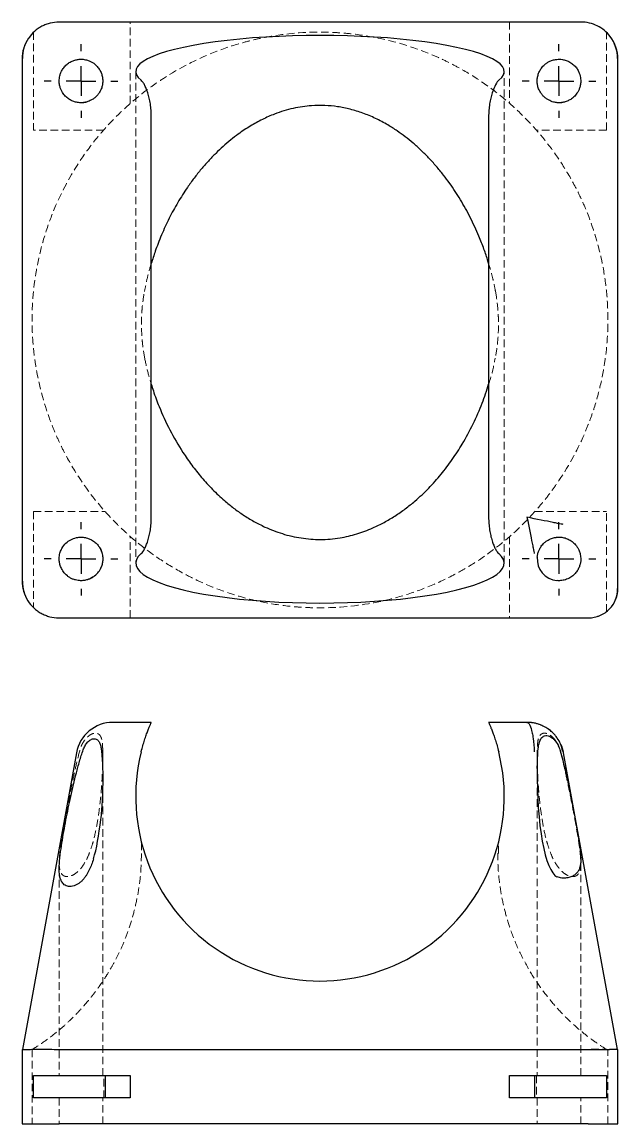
# Model space of a CAD drawing. Header units: millimetres. Extents: x 33 to 273, y 23 to 208.
# Drawn here: x 33.2 to 133, y 23.3 to 207.9 of the extents above; entities that cross this region are included whole.
import ezdxf

# ---------------------------------------------------------------- set-up
doc = ezdxf.new("R2010")
doc.units = ezdxf.units.MM
doc.linetypes.add('HIDDEN', pattern=[1.905, 1.27, -0.635])
doc.layers.add('10', color=7, linetype='Continuous')

# ---------------------------------------------------------------- blocks, each defined once
blk = doc.blocks.new('SW_CENTERMARKSYMBOL_0')
at = {"layer": '10', "color": 0}
for p, q in [((0, 5), (0, 6.15)), ((0, 0), (0, 2.5)), ((-5, 0), (-6.15, 0)), ((0, 0), (-2.5, 0)), ((0, 0), (0, -2.5)), ((0, 0), (2.5, 0)), ((5, 0), (6.15, 0)), ((0, -5), (0, -6.15))]:
    blk.add_line(p, q, dxfattribs=at)
blk = doc.blocks.new('SW_CENTERMARKSYMBOL_1')
at = {"layer": '10', "color": 0}
for p, q in [((0, 5), (0, 6.15)), ((0, 0), (0, 2.5)), ((-5, 0), (-6.15, 0)), ((0, 0), (-2.5, 0)), ((0, 0), (0, -2.5)), ((0, 0), (2.5, 0)), ((5, 0), (6.15, 0)), ((0, -5), (0, -6.15))]:
    blk.add_line(p, q, dxfattribs=at)
blk = doc.blocks.new('SW_CENTERMARKSYMBOL_2')
at = {"layer": '10', "color": 0}
for p, q in [((0, 5), (0, 6.15)), ((0, 0), (0, 2.5)), ((-5, 0), (-6.15, 0)), ((0, 0), (-2.5, 0)), ((0, 0), (0, -2.5)), ((0, 0), (2.5, 0)), ((5, 0), (6.15, 0)), ((0, -5), (0, -6.15))]:
    blk.add_line(p, q, dxfattribs=at)
blk = doc.blocks.new('SW_CENTERMARKSYMBOL_3')
at = {"layer": '10', "color": 0}
for p, q in [((0, 5), (0, 6.15)), ((0, 0), (0, 2.5)), ((-5, 0), (-6.15, 0)), ((0, 0), (-2.5, 0)), ((0, 0), (0, -2.5)), ((0, 0), (2.5, 0)), ((5, 0), (6.15, 0)), ((0, -5), (0, -6.15))]:
    blk.add_line(p, q, dxfattribs=at)

msp = doc.modelspace()

# ---------------------------------------------------------------- linework, layer by layer
at = {"color": 7, "linetype": 'Continuous', "lineweight": 25}
for p, q in [((126.77, 207.91), (39.41, 207.91)), ((33.18, 201.68), (33.18, 114.32)), ((33.25, 114.22), (33.25, 201.78)), ((132.93, 201.78), (132.93, 113)), ((133, 113.07), (133, 201.68)), ((54.84, 124.95), (54.84, 192.04)), ((111.34, 192.04), (111.34, 124.95)), ((39.41, 108.09), (128.02, 108.09)), ((54.84, 90.59), (48.42, 90.59)), ((117.76, 90.59), (111.34, 90.59)), ((42.29, 85.48), (33.25, 35.77)), ((123.7, 85.84), (123.85, 85.68)), ((132.93, 35.77), (123.89, 85.48)), ((33.18, 35.77), (33.18, 23.31)), ((33.18, 35.77), (34.17, 35.77)), ((39.41, 35.77), (128.02, 35.77)), ((133, 35.77), (131.6, 35.77)), ((133, 23.31), (133, 35.77)), ((35.12, 27.67), (35.12, 31.41)), ((35.12, 31.41), (39.41, 31.41)), ((39.41, 31.41), (51.32, 31.41)), ((47.1, 31.41), (47.1, 27.67)), ((51.32, 31.41), (51.32, 27.67)), ((114.86, 27.67), (114.86, 31.41)), ((114.86, 31.41), (128.02, 31.41)), ((119.09, 27.67), (119.09, 31.41)), ((128.02, 31.41), (131.06, 31.41)), ((131.06, 31.41), (131.06, 27.67)), ((39.41, 27.67), (35.12, 27.67)), ((51.32, 27.67), (39.41, 27.67)), ((128.02, 27.67), (114.86, 27.67)), ((131.06, 27.67), (128.02, 27.67)), ((33.18, 23.31), (39.41, 23.31)), ((128.02, 23.31), (39.41, 23.31)), ((128.02, 23.31), (133, 23.31))]:
    msp.add_line(p, q, dxfattribs=at)
at = {"color": 7, "linetype": 'HIDDEN', "lineweight": 18}
for p, q in [((51.32, 194.28), (51.32, 207.91)), ((114.86, 207.91), (114.86, 194.28)), ((35.12, 206.2), (35.12, 189.82)), ((131.06, 189.82), (131.06, 206.2)), ((52.22, 199.61), (52.22, 117.24)), ((113.96, 117.24), (113.96, 199.61)), ((39.41, 198.1), (39.41, 198.03)), ((119.48, 198.22), (119.47, 198.03)), ((46.86, 189.82), (35.12, 189.82)), ((131.06, 189.82), (119.33, 189.82)), ((35.12, 125.91), (47.1, 125.91)), ((35.12, 125.91), (35.12, 109.8)), ((119.09, 125.91), (131.06, 125.91)), ((131.06, 109.12), (131.06, 125.91)), ((51.32, 108.09), (51.32, 121.72)), ((114.86, 121.72), (114.86, 108.09)), ((39.41, 118.07), (39.41, 117.97)), ((39.41, 117.97), (39.41, 117.85)), ((122.93, 87.8), (122.83, 87.94)), ((46.7, 81.23), (46.7, 85.08)), ((119.47, 85.05), (119.47, 81.54)), ((46.7, 31.41), (46.7, 81.23)), ((119.47, 81.54), (119.47, 31.41)), ((53.19, 70.44), (53.19, 68.62)), ((112.99, 68.63), (112.99, 70.45)), ((53.25, 68.62), (53.25, 68.62)), ((39.41, 67.07), (39.41, 66.1)), ((126.77, 31.41), (126.77, 67.6)), ((39.41, 66.1), (39.41, 31.41)), ((34.17, 35.77), (34.3, 35.77)), ((34.87, 35.77), (34.87, 23.31)), ((131.09, 35.77), (131.24, 35.77)), ((131.3, 35.77), (131.31, 35.77)), ((131.31, 35.77), (131.31, 35.77)), ((131.32, 23.31), (131.32, 35.77)), ((46.86, 27.67), (46.86, 31.41)), ((119.33, 31.41), (119.33, 27.67)), ((39.41, 27.67), (39.41, 23.31)), ((46.7, 23.31), (46.7, 27.67)), ((119.47, 27.67), (119.47, 23.31)), ((126.77, 23.31), (126.77, 27.67))]:
    msp.add_line(p, q, dxfattribs=at)
at = {"color": 7, "linetype": 'HIDDEN', "lineweight": 18, "flags": 128}
for points in [[(119.47, 198.03), (119.54, 197.34), (119.71, 196.75)], [(119.64, 119.07), (119.54, 118.66), (119.49, 118.26)], [(46.35, 116.41), (46.56, 116.94), (46.65, 117.33)]]:
    msp.add_lwpolyline(points, dxfattribs=at)
at = {"color": 7, "linetype": 'Continuous', "lineweight": 25}
for centre, radius, start, end in [((39.41, 201.68), 6.23, 90, 90.4271), ((126.77, 201.68), 6.23, 89.6252, 90), ((39.41, 201.68), 6.23, 145.2328, 180), ((126.77, 201.68), 6.23, 0, 37.7431), ((123.12, 117.97), 3.65, 175.4443, 264.7575), ((43.06, 117.97), 3.65, 305.1204, 334.6778), ((39.41, 114.32), 6.23, 180, 212.7146), ((128.02, 113.07), 4.98, 315.956, 0), ((39.41, 114.32), 6.23, 269.3785, 270), ((128.02, 113.07), 4.98, 270, 270.3986), ((48.42, 84.36), 6.23, 90, 169.6952), ((83.09, 78.13), 30.87, 165.856, 14.144), ((117.76, 84.36), 6.23, 10.3048, 12.1837)]:
    msp.add_arc(centre, radius, start, end, dxfattribs=at)
at = {"color": 7, "linetype": 'HIDDEN', "lineweight": 18}
for centre, radius, start, end in [((43.06, 198.03), 3.65, 351.4438, 7.2091), ((43.06, 198.03), 3.65, 265.9736, 286.6725), ((123.12, 198.03), 3.65, 266.1596, 286.3712), ((83.09, 158), 48.22, 359.1284, 359.219), ((43.06, 117.97), 3.65, 76.7866, 97.3281), ((123.12, 117.97), 3.65, 79.4228, 96.9629), ((43.06, 117.97), 3.65, 14.0139, 33.3476), ((43.06, 117.97), 3.65, 287.0337, 305.1204)]:
    msp.add_arc(centre, radius, start, end, dxfattribs=at)
at = {"color": 7, "linetype": 'Continuous', "lineweight": 25}
for centre, major_axis, ratio, start_param, end_param in [((39.58, 201.56), (-4.39, 4.73), 0.966087, 0.223267, 0.805464), ((83.09, 199.61), (30.87, 0), 0.195909, 6.040234, 9.667729), ((126.59, 201.56), (4.39, 4.73), 0.966087, 5.477721, 6.111248), ((83.09, 117.24), (30.87, 0), 0.215909, 2.894734, 6.530044), ((39.58, 114.46), (-4.17, -4.95), 0.962395, 5.431224, 5.976791), ((127.86, 113.19), (3.34, -3.96), 0.962395, 0.111416, 0.851961), ((123.12, 81.54), (0, 16.89), 0.215909, 1.491285, 3.050093), ((43.06, 81.54), (0, 16.89), 0.215909, 3.75456, 4.270433), ((39.41, 64.62), (0, 28.85), 0.215909, 3.130745, 3.141593), ((128.02, 58.85), (0, 23.08), 0.215909, 3.141593, 3.148549)]:
    msp.add_ellipse(centre, major_axis=major_axis, ratio=ratio, start_param=start_param, end_param=end_param, dxfattribs=at)
at = {"color": 7, "linetype": 'HIDDEN', "lineweight": 18}
msp.add_ellipse((39.41, 67.57), major_axis=(0, 31.8), ratio=0.195909, start_param=3.134138, end_param=3.141593, dxfattribs=at)
at = {"color": 7, "linetype": 'Continuous', "lineweight": 25}
for points, knots in [([(39.37, 207.91), (38.87, 207.91), (38.38, 207.84), (37.66, 207.66), (37.42, 207.59), (36.95, 207.41), (36.73, 207.31), (36.29, 207.08), (36.08, 206.95), (35.67, 206.67), (35.47, 206.51), (34.91, 206.02), (34.58, 205.64), (34.3, 205.23)], [0, 0, 0, 0, 0.25, 0.25, 0.375, 0.375, 0.5, 0.5, 0.625, 0.625, 0.75, 0.75, 1, 1, 1, 1]), ([(131.7, 205.49), (131.41, 205.87), (131.08, 206.2), (130.36, 206.8), (129.95, 207.06), (129.11, 207.47), (128.67, 207.63), (127.75, 207.85), (127.29, 207.91), (126.81, 207.91)], [0, 0, 0, 0, 0.25, 0.25, 0.5, 0.5, 0.75, 0.75, 1, 1, 1, 1]), ([(42.84, 194.39), (42.6, 194.41), (42.37, 194.45), (41.94, 194.55), (41.74, 194.63), (41.35, 194.81), (41.15, 194.92), (40.79, 195.17), (40.61, 195.32), (40.26, 195.68), (40.1, 195.88), (39.87, 196.26), (39.8, 196.39), (39.66, 196.69), (39.6, 196.86), (39.5, 197.23), (39.45, 197.43), (39.41, 197.89), (39.4, 198.15), (39.45, 198.59), (39.48, 198.75), (39.56, 199.08), (39.61, 199.25), (39.76, 199.61), (39.86, 199.8), (40.04, 200.08), (40.1, 200.17), (40.24, 200.35), (40.32, 200.45), (40.57, 200.71), (40.75, 200.87), (41.15, 201.16), (41.36, 201.27), (41.78, 201.46), (41.98, 201.53), (42.37, 201.62), (42.56, 201.65), (42.9, 201.68), (43.06, 201.68), (43.35, 201.67), (43.49, 201.66), (43.87, 201.6), (44.09, 201.54), (44.47, 201.4), (44.64, 201.32), (44.94, 201.16), (45.07, 201.08), (45.43, 200.82), (45.62, 200.64), (45.95, 200.27), (46.08, 200.08), (46.31, 199.7), (46.4, 199.5), (46.55, 199.11), (46.6, 198.91), (46.68, 198.48), (46.7, 198.27), (46.7, 198.03)], [0, 0, 0, 0, 0.0625, 0.0625, 0.125, 0.125, 0.1875, 0.1875, 0.25, 0.25, 0.3125, 0.3125, 0.34375, 0.34375, 0.375, 0.375, 0.40625, 0.40625, 0.4375, 0.4375, 0.453125, 0.453125, 0.46875, 0.46875, 0.484375, 0.484375, 0.492187, 0.492187, 0.5, 0.5, 0.515625, 0.515625, 0.53125, 0.53125, 0.546875, 0.546875, 0.5625, 0.5625, 0.578125, 0.578125, 0.59375, 0.59375, 0.625, 0.625, 0.65625, 0.65625, 0.6875, 0.6875, 0.75, 0.75, 0.8125, 0.8125, 0.875, 0.875, 0.9375, 0.9375, 1, 1, 1, 1]), ([(119.48, 197.85), (119.47, 198.1), (119.48, 198.32), (119.54, 198.76), (119.59, 198.97), (119.72, 199.38), (119.81, 199.58), (120.02, 199.97), (120.15, 200.16), (120.46, 200.54), (120.64, 200.72), (120.98, 200.99), (121.11, 201.08), (121.4, 201.25), (121.56, 201.33), (121.92, 201.48), (122.13, 201.55), (122.61, 201.65), (122.88, 201.69), (123.37, 201.68), (123.54, 201.66), (123.91, 201.6), (124.11, 201.55), (124.42, 201.44), (124.53, 201.4), (124.74, 201.31), (124.84, 201.25), (125.05, 201.13), (125.16, 201.06), (125.36, 200.92), (125.46, 200.84), (125.64, 200.67), (125.73, 200.59), (125.89, 200.41), (125.97, 200.31), (126.18, 200.03), (126.3, 199.84), (126.48, 199.46), (126.55, 199.28), (126.66, 198.93), (126.7, 198.76), (126.75, 198.45), (126.76, 198.31), (126.77, 198.03), (126.77, 197.9), (126.74, 197.53), (126.7, 197.31), (126.6, 196.93), (126.54, 196.76), (126.41, 196.44), (126.33, 196.3), (126.1, 195.91), (125.94, 195.7), (125.59, 195.34), (125.41, 195.19), (125.04, 194.92), (124.85, 194.82), (124.45, 194.63), (124.24, 194.56), (123.81, 194.45), (123.58, 194.41), (123.34, 194.39)], [0, 0, 0, 0, 0.0625, 0.0625, 0.125, 0.125, 0.1875, 0.1875, 0.25, 0.25, 0.3125, 0.3125, 0.34375, 0.34375, 0.375, 0.375, 0.40625, 0.40625, 0.4375, 0.4375, 0.453125, 0.453125, 0.46875, 0.46875, 0.476562, 0.476562, 0.484375, 0.484375, 0.492187, 0.492187, 0.5, 0.5, 0.507812, 0.507812, 0.515625, 0.515625, 0.53125, 0.53125, 0.546875, 0.546875, 0.5625, 0.5625, 0.578125, 0.578125, 0.59375, 0.59375, 0.625, 0.625, 0.65625, 0.65625, 0.6875, 0.6875, 0.75, 0.75, 0.8125, 0.8125, 0.875, 0.875, 0.9375, 0.9375, 1, 1, 1, 1]), ([(46.7, 197.85), (46.69, 197.76), (46.69, 197.64), (46.65, 197.4), (46.63, 197.32), (46.59, 197.12), (46.56, 197.02), (46.49, 196.79), (46.44, 196.67), (46.33, 196.41), (46.26, 196.28), (46.09, 196), (45.99, 195.86), (45.77, 195.59), (45.64, 195.45), (45.36, 195.21), (45.22, 195.09), (44.92, 194.89), (44.77, 194.81), (44.47, 194.67), (44.33, 194.62), (44.07, 194.53), (43.94, 194.49), (43.7, 194.44), (43.6, 194.43), (43.4, 194.4), (43.3, 194.4), (43.06, 194.38), (42.93, 194.39), (42.84, 194.39)], [0, 0, 0, 0, 0.125, 0.125, 0.1875, 0.1875, 0.25, 0.25, 0.3125, 0.3125, 0.375, 0.375, 0.4375, 0.4375, 0.5, 0.5, 0.5625, 0.5625, 0.625, 0.625, 0.6875, 0.6875, 0.75, 0.75, 0.8125, 0.8125, 0.875, 0.875, 1, 1, 1, 1]), ([(54.84, 192.04), (54.84, 192.41), (54.83, 192.78), (54.79, 193.31), (54.77, 193.49), (54.73, 193.84), (54.7, 194.01), (54.62, 194.53), (54.56, 194.85), (54.41, 195.47), (54.33, 195.77), (54.16, 196.31), (54.07, 196.56), (53.88, 197.02), (53.78, 197.23), (53.59, 197.58), (53.49, 197.74), (53.3, 197.99), (53.21, 198.09), (53.12, 198.16)], [0, 0, 0, 0, 0.125, 0.125, 0.1875, 0.1875, 0.25, 0.25, 0.375, 0.375, 0.5, 0.5, 0.625, 0.625, 0.75, 0.75, 0.875, 0.875, 1, 1, 1, 1]), ([(113.06, 198.16), (112.88, 198.02), (112.69, 197.77), (112.3, 197.04), (112.11, 196.59), (111.85, 195.76), (111.76, 195.47), (111.62, 194.85), (111.56, 194.53), (111.45, 193.85), (111.41, 193.49), (111.35, 192.78), (111.34, 192.41), (111.34, 192.04)], [0, 0, 0, 0, 0.25, 0.25, 0.5, 0.5, 0.625, 0.625, 0.75, 0.75, 0.875, 0.875, 1, 1, 1, 1]), ([(123.34, 194.39), (123.24, 194.39), (123.12, 194.38), (122.88, 194.4), (122.79, 194.4), (122.59, 194.43), (122.48, 194.44), (122.25, 194.49), (122.12, 194.52), (121.85, 194.61), (121.71, 194.67), (121.42, 194.81), (121.27, 194.89), (120.97, 195.09), (120.82, 195.2), (120.55, 195.45), (120.42, 195.58), (120.19, 195.86), (120.09, 196), (119.92, 196.27), (119.86, 196.41), (119.74, 196.66), (119.69, 196.78), (119.62, 197.01), (119.59, 197.11), (119.55, 197.31), (119.53, 197.4), (119.49, 197.64), (119.48, 197.76), (119.48, 197.85)], [0, 0, 0, 0, 0.125, 0.125, 0.1875, 0.1875, 0.25, 0.25, 0.3125, 0.3125, 0.375, 0.375, 0.4375, 0.4375, 0.5, 0.5, 0.5625, 0.5625, 0.625, 0.625, 0.6875, 0.6875, 0.75, 0.75, 0.8125, 0.8125, 0.875, 0.875, 1, 1, 1, 1]), ([(111.34, 167.47), (111.3, 167.61), (111.07, 168.42), (110.54, 169.93), (109.8, 171.85), (109.03, 173.62), (108.27, 175.18), (107.47, 176.69), (106.63, 178.14), (105.75, 179.54), (104.81, 180.92), (103.75, 182.33), (102.58, 183.76), (101.32, 185.15), (100.03, 186.44), (98.72, 187.62), (97.4, 188.69), (95.99, 189.72), (94.34, 190.76), (92.43, 191.78), (90.31, 192.67), (88.18, 193.32), (86.05, 193.76), (83.88, 193.96), (81.91, 193.93), (80.13, 193.74), (78.58, 193.45), (77.02, 193.04), (75.29, 192.44), (73.39, 191.6), (71.35, 190.48), (69.6, 189.31), (68.1, 188.15), (66.84, 187.07), (65.59, 185.89), (64.36, 184.61), (63.16, 183.24), (61.99, 181.77), (60.96, 180.33), (60.06, 178.96), (59.27, 177.68), (58.53, 176.37), (57.82, 175.03), (57.16, 173.65), (56.54, 172.24), (55.99, 170.86), (55.4, 169.27), (55.05, 168.15), (54.84, 167.46)], [0, 0, 0, 0, 0.005473, 0.032906, 0.062982, 0.085947, 0.108417, 0.130398, 0.151896, 0.172916, 0.193466, 0.215233, 0.239212, 0.262233, 0.284314, 0.305481, 0.325758, 0.345177, 0.366739, 0.393671, 0.419369, 0.444018, 0.46783, 0.49104, 0.515216, 0.532163, 0.549461, 0.567202, 0.585475, 0.610796, 0.63737, 0.665344, 0.684398, 0.704275, 0.725001, 0.746596, 0.769081, 0.792473, 0.816788, 0.835766, 0.854943, 0.874324, 0.893912, 0.913712, 0.933728, 0.953964, 0.971936, 1, 1, 1, 1]), ([(54.84, 147.22), (54.95, 146.85), (55.32, 145.58), (56.3, 143.03), (57.87, 139.56), (59.76, 136.31), (61.59, 133.67), (63.24, 131.6), (65.06, 129.6), (66.87, 127.9), (68.61, 126.48), (70.24, 125.32), (71.99, 124.24), (73.69, 123.38), (75.3, 122.7), (76.79, 122.18), (78.34, 121.76), (79.93, 121.46), (81.54, 121.27), (83.16, 121.21), (84.8, 121.28), (86.86, 121.54), (89.28, 122.1), (91.75, 123.02), (93.86, 124.07), (95.68, 125.15), (97.39, 126.35), (99.31, 127.89), (101.34, 129.81), (103.42, 132.14), (105.29, 134.62), (107.11, 137.43), (108.8, 140.58), (110.27, 143.92), (111, 146.18), (111.34, 147.24)], [0, 0, 0, 0, 0.015398, 0.052175, 0.108814, 0.16544, 0.198488, 0.231533, 0.265164, 0.298787, 0.322351, 0.345911, 0.369999, 0.394081, 0.411655, 0.429227, 0.447259, 0.465289, 0.482895, 0.500499, 0.518742, 0.536985, 0.568786, 0.601326, 0.625615, 0.649912, 0.674868, 0.69983, 0.738332, 0.776847, 0.816366, 0.855891, 0.905891, 0.955897, 1, 1, 1, 1]), ([(53.15, 118.86), (53.33, 119.01), (53.51, 119.27), (53.8, 119.82), (53.9, 120.03), (54.08, 120.48), (54.17, 120.73), (54.35, 121.27), (54.42, 121.57), (54.57, 122.18), (54.63, 122.5), (54.71, 123), (54.73, 123.18), (54.77, 123.53), (54.79, 123.7), (54.83, 124.23), (54.84, 124.59), (54.84, 124.95)], [0, 0, 0, 0, 0.25, 0.25, 0.375, 0.375, 0.5, 0.5, 0.625, 0.625, 0.75, 0.75, 0.8125, 0.8125, 0.875, 0.875, 1, 1, 1, 1]), ([(111.34, 124.95), (111.34, 124.59), (111.35, 124.23), (111.41, 123.53), (111.45, 123.18), (111.55, 122.5), (111.61, 122.18), (111.75, 121.57), (111.83, 121.27), (112, 120.73), (112.09, 120.48), (112.28, 120.03), (112.38, 119.82), (112.57, 119.46), (112.66, 119.3), (112.85, 119.04), (112.94, 118.94), (113.03, 118.86)], [0, 0, 0, 0, 0.125, 0.125, 0.25, 0.25, 0.375, 0.375, 0.5, 0.5, 0.625, 0.625, 0.75, 0.75, 0.875, 0.875, 1, 1, 1, 1]), ([(123.85, 123.74), (123.68, 123.77), (123.19, 123.87), (121.37, 124.23), (119.37, 124.63), (117.76, 124.95)], [-1.570796, -1.570796, -1.570796, -1.570796, -1.182753, -0.988731, -0.212645, -0.212645, -0.212645, -0.212645]), ([(117.76, 124.95), (118.08, 123.34), (118.48, 121.34), (118.85, 119.52), (118.94, 119.03), (118.98, 118.86)], [-1.570796, -1.570796, -1.570796, -1.570796, -0.79471, -0.600688, -0.212645, -0.212645, -0.212645, -0.212645]), ([(45.16, 114.99), (44.96, 114.85), (44.73, 114.72), (44.31, 114.54), (44.15, 114.49), (43.88, 114.42), (43.78, 114.4), (43.58, 114.36), (43.47, 114.35), (43.24, 114.33), (43.11, 114.32), (42.85, 114.33), (42.72, 114.34), (42.43, 114.38), (42.28, 114.4), (41.97, 114.49), (41.81, 114.54), (41.51, 114.67), (41.35, 114.74), (41.05, 114.92), (40.91, 115.02), (40.52, 115.33), (40.29, 115.57), (40.03, 115.93), (39.95, 116.05), (39.82, 116.29), (39.76, 116.41), (39.61, 116.76), (39.54, 116.98), (39.45, 117.39), (39.43, 117.59), (39.41, 117.95), (39.41, 118.12), (39.44, 118.43), (39.46, 118.57), (39.51, 118.85), (39.55, 118.97), (39.66, 119.33), (39.76, 119.54), (40.06, 120.09), (40.29, 120.38), (40.8, 120.85), (41.06, 121.04), (41.64, 121.35), (41.94, 121.46), (42.45, 121.57), (42.63, 121.6), (43, 121.62), (43.21, 121.62), (43.43, 121.6)], [0, 0, 0, 0, 0.0625, 0.0625, 0.09375, 0.09375, 0.109375, 0.109375, 0.125, 0.125, 0.140625, 0.140625, 0.15625, 0.15625, 0.171875, 0.171875, 0.1875, 0.1875, 0.203125, 0.203125, 0.21875, 0.21875, 0.25, 0.25, 0.265625, 0.265625, 0.28125, 0.28125, 0.3125, 0.3125, 0.34375, 0.34375, 0.375, 0.375, 0.40625, 0.40625, 0.4375, 0.4375, 0.5, 0.5, 0.625, 0.625, 0.75, 0.75, 0.875, 0.875, 0.9375, 0.9375, 1, 1, 1, 1]), ([(43.43, 121.6), (43.51, 121.59), (43.61, 121.58), (43.85, 121.53), (43.99, 121.5), (44.32, 121.4), (44.5, 121.33), (44.79, 121.18), (44.9, 121.12), (45.1, 120.99), (45.2, 120.92), (45.49, 120.7), (45.67, 120.53), (45.88, 120.28), (45.94, 120.2), (46.06, 120.05), (46.11, 119.97), (46.24, 119.76), (46.3, 119.63), (46.41, 119.42), (46.44, 119.33), (46.47, 119.25)], [0, 0, 0, 0, 0.125, 0.125, 0.25, 0.25, 0.375, 0.375, 0.4375, 0.4375, 0.5, 0.5, 0.625, 0.625, 0.6875, 0.6875, 0.75, 0.75, 0.875, 0.875, 1, 1, 1, 1]), ([(119.6, 118.93), (119.63, 119.01), (119.65, 119.11), (119.75, 119.36), (119.81, 119.51), (119.99, 119.85), (120.11, 120.05), (120.36, 120.35), (120.45, 120.46), (120.66, 120.67), (120.78, 120.77), (121.02, 120.96), (121.15, 121.04), (121.42, 121.2), (121.55, 121.26), (121.81, 121.37), (121.93, 121.42), (122.16, 121.49), (122.27, 121.52), (122.58, 121.58), (122.76, 121.6), (123.05, 121.62), (123.17, 121.62), (123.27, 121.61)], [0, 0, 0, 0, 0.125, 0.125, 0.25, 0.25, 0.375, 0.375, 0.4375, 0.4375, 0.5, 0.5, 0.5625, 0.5625, 0.625, 0.625, 0.6875, 0.6875, 0.75, 0.75, 0.875, 0.875, 1, 1, 1, 1]), ([(123.32, 121.61), (123.62, 121.6), (123.88, 121.55), (124.38, 121.4), (124.61, 121.31), (125.05, 121.07), (125.26, 120.93), (125.67, 120.59), (125.87, 120.39), (126.15, 120.01), (126.24, 119.87), (126.41, 119.56), (126.49, 119.38), (126.63, 118.99), (126.69, 118.77), (126.75, 118.38), (126.76, 118.25), (126.77, 117.95), (126.77, 117.79), (126.74, 117.46), (126.71, 117.29), (126.62, 116.93), (126.56, 116.74), (126.39, 116.35), (126.29, 116.16), (126.04, 115.77), (125.89, 115.58), (125.54, 115.23), (125.34, 115.06), (124.89, 114.77), (124.65, 114.65), (124.27, 114.51), (124.13, 114.46), (123.87, 114.4), (123.73, 114.37), (123.46, 114.34), (123.32, 114.33), (123.05, 114.32), (122.92, 114.33), (122.79, 114.34)], [0, 0, 0, 0, 0.125, 0.125, 0.25, 0.25, 0.375, 0.375, 0.5, 0.5, 0.5625, 0.5625, 0.625, 0.625, 0.6875, 0.6875, 0.71875, 0.71875, 0.75, 0.75, 0.78125, 0.78125, 0.8125, 0.8125, 0.84375, 0.84375, 0.875, 0.875, 0.90625, 0.90625, 0.9375, 0.9375, 0.953125, 0.953125, 0.96875, 0.96875, 0.984375, 0.984375, 1, 1, 1, 1]), ([(46.47, 119.25), (46.58, 118.95), (46.64, 118.68), (46.71, 118.18), (46.71, 117.94), (46.68, 117.49), (46.64, 117.26), (46.53, 116.83), (46.45, 116.62), (46.35, 116.41)], [0, 0, 0, 0, 0.25, 0.25, 0.5, 0.5, 0.75, 0.75, 1, 1, 1, 1]), ([(119.49, 118.26), (119.49, 118.32), (119.5, 118.42), (119.53, 118.59), (119.56, 118.75), (119.59, 118.86), (119.6, 118.92)], [0, 0, 0, 0, 0.2678317, 0.5237513, 0.7677938, 1, 1, 1, 1]), ([(34.17, 110.95), (34.45, 110.52), (34.78, 110.12), (35.34, 109.6), (35.54, 109.43), (35.96, 109.13), (36.17, 108.99), (36.62, 108.74), (36.85, 108.63), (37.33, 108.44), (37.58, 108.36), (38.32, 108.16), (38.83, 108.1), (39.35, 108.09)], [0, 0, 0, 0, 0.25, 0.25, 0.375, 0.375, 0.5, 0.5, 0.625, 0.625, 0.75, 0.75, 1, 1, 1, 1]), ([(128.05, 108.09), (128.38, 108.09), (128.71, 108.13), (129.19, 108.23), (129.35, 108.27), (129.67, 108.37), (129.83, 108.43), (130.28, 108.62), (130.57, 108.78), (131.11, 109.15), (131.37, 109.37), (131.6, 109.61)], [0, 0, 0, 0, 0.25, 0.25, 0.375, 0.375, 0.5, 0.5, 0.75, 0.75, 1, 1, 1, 1]), ([(53.15, 85.68), (53.33, 86.37), (53.51, 87.01), (53.8, 87.91), (53.9, 88.19), (54.08, 88.71), (54.17, 88.95), (54.35, 89.4), (54.42, 89.6), (54.57, 89.95), (54.63, 90.1), (54.71, 90.28), (54.73, 90.33), (54.77, 90.43), (54.79, 90.47), (54.83, 90.56), (54.84, 90.59), (54.84, 90.59)], [0, 0, 0, 0, 0.25, 0.25, 0.375, 0.375, 0.5, 0.5, 0.625, 0.625, 0.75, 0.75, 0.8125, 0.8125, 0.875, 0.875, 1, 1, 1, 1]), ([(111.34, 90.59), (111.34, 90.59), (111.35, 90.56), (111.41, 90.44), (111.45, 90.34), (111.55, 90.1), (111.61, 89.95), (111.75, 89.6), (111.83, 89.4), (112, 88.96), (112.09, 88.71), (112.28, 88.19), (112.38, 87.9), (112.57, 87.31), (112.66, 87), (112.85, 86.36), (112.94, 86.02), (113.03, 85.68)], [0, 0, 0, 0, 0.125, 0.125, 0.25, 0.25, 0.375, 0.375, 0.5, 0.5, 0.625, 0.625, 0.75, 0.75, 0.875, 0.875, 1, 1, 1, 1]), ([(122.14, 88.79), (121.94, 88.98), (121.56, 89.31), (120.98, 89.7), (120.47, 89.97), (120.04, 90.16), (119.63, 90.31), (119.12, 90.45), (118.47, 90.57), (118.01, 90.58), (117.76, 90.59)], [0, 0, 0, 0, 0.165459, 0.303596, 0.418178, 0.512834, 0.593587, 0.699926, 0.838313, 1, 1, 1, 1]), ([(117.76, 90.59), (118.08, 90.59), (118.48, 89.77), (118.85, 87.59), (118.94, 86.46), (118.98, 85.68)], [-1.570796, -1.570796, -1.570796, -1.570796, -0.79471, -0.600688, -0.212645, -0.212645, -0.212645, -0.212645]), ([(122.83, 87.94), (122.71, 88.12), (122.51, 88.43), (122.24, 88.67), (122.12, 88.78)], [0, 0, 0, 0, 0.556206, 1, 1, 1, 1]), ([(43.43, 85.99), (43.51, 86.22), (43.61, 86.45), (43.85, 86.87), (43.99, 87.07), (44.32, 87.42), (44.5, 87.58), (44.79, 87.74), (44.9, 87.79), (45.1, 87.84), (45.2, 87.86), (45.49, 87.85), (45.67, 87.78), (45.88, 87.61), (45.94, 87.54), (46.06, 87.39), (46.11, 87.3), (46.24, 87.03), (46.3, 86.83), (46.41, 86.41), (46.44, 86.18), (46.47, 85.95)], [0, 0, 0, 0, 0.125, 0.125, 0.25, 0.25, 0.375, 0.375, 0.4375, 0.4375, 0.5, 0.5, 0.625, 0.625, 0.6875, 0.6875, 0.75, 0.75, 0.875, 0.875, 1, 1, 1, 1]), ([(119.6, 85.8), (119.63, 86.1), (119.65, 86.39), (119.75, 86.94), (119.81, 87.21), (119.99, 87.7), (120.11, 87.92), (120.36, 88.16), (120.45, 88.23), (120.66, 88.34), (120.78, 88.37), (121.02, 88.39), (121.15, 88.38), (121.42, 88.31), (121.55, 88.26), (121.81, 88.12), (121.93, 88.03), (122.16, 87.84), (122.27, 87.73), (122.58, 87.39), (122.76, 87.14), (123.05, 86.59), (123.17, 86.31), (123.27, 86.01)], [0, 0, 0, 0, 0.125, 0.125, 0.25, 0.25, 0.375, 0.375, 0.4375, 0.4375, 0.5, 0.5, 0.5625, 0.5625, 0.625, 0.625, 0.6875, 0.6875, 0.75, 0.75, 0.875, 0.875, 1, 1, 1, 1]), ([(123.73, 85.79), (123.64, 86.2), (123.47, 86.97), (123.04, 87.65), (122.84, 87.96)], [0, 0, 0, 0, 0.526857, 1, 1, 1, 1]), ([(45.16, 67.72), (44.96, 67.09), (44.73, 66.47), (44.31, 65.58), (44.15, 65.29), (43.88, 64.86), (43.78, 64.73), (43.58, 64.46), (43.47, 64.32), (43.24, 64.07), (43.11, 63.95), (42.85, 63.73), (42.72, 63.63), (42.43, 63.44), (42.28, 63.36), (41.97, 63.23), (41.81, 63.18), (41.51, 63.11), (41.35, 63.09), (41.05, 63.1), (40.91, 63.11), (40.52, 63.21), (40.29, 63.34), (40.03, 63.6), (39.95, 63.69), (39.82, 63.9), (39.76, 64.01), (39.61, 64.36), (39.54, 64.61), (39.45, 65.14), (39.43, 65.43), (39.41, 66), (39.41, 66.3), (39.44, 66.9), (39.46, 67.21), (39.51, 67.83), (39.55, 68.15), (39.66, 69.09), (39.76, 69.73), (40.06, 71.65), (40.29, 72.95), (40.8, 75.55), (41.06, 76.86), (41.64, 79.49), (41.94, 80.8), (42.45, 82.76), (42.63, 83.41), (43, 84.71), (43.21, 85.35), (43.43, 85.99)], [0, 0, 0, 0, 0.0625, 0.0625, 0.09375, 0.09375, 0.109375, 0.109375, 0.125, 0.125, 0.140625, 0.140625, 0.15625, 0.15625, 0.171875, 0.171875, 0.1875, 0.1875, 0.203125, 0.203125, 0.21875, 0.21875, 0.25, 0.25, 0.265625, 0.265625, 0.28125, 0.28125, 0.3125, 0.3125, 0.34375, 0.34375, 0.375, 0.375, 0.40625, 0.40625, 0.4375, 0.4375, 0.5, 0.5, 0.625, 0.625, 0.75, 0.75, 0.875, 0.875, 0.9375, 0.9375, 1, 1, 1, 1]), ([(46.47, 85.95), (46.58, 85), (46.64, 84.04), (46.71, 82.1), (46.71, 81.13), (46.68, 79.18), (46.64, 78.21), (46.53, 76.26), (46.45, 75.29), (46.35, 74.31)], [0, 0, 0, 0, 0.25, 0.25, 0.5, 0.5, 0.75, 0.75, 1, 1, 1, 1]), ([(119.49, 82.88), (119.49, 83.13), (119.5, 83.64), (119.53, 84.37), (119.56, 85.06), (119.59, 85.51), (119.6, 85.73)], [0, 0, 0, 0, 0.2678317, 0.5237513, 0.7677938, 1, 1, 1, 1]), ([(123.32, 85.83), (123.62, 84.77), (123.88, 83.71), (124.38, 81.58), (124.61, 80.52), (125.05, 78.39), (125.26, 77.32), (125.67, 75.2), (125.87, 74.15), (126.15, 72.57), (126.24, 72.05), (126.41, 71.01), (126.49, 70.5), (126.63, 69.49), (126.69, 68.99), (126.75, 68.27), (126.76, 68.03), (126.77, 67.57), (126.77, 67.34), (126.74, 66.9), (126.71, 66.69), (126.62, 66.28), (126.56, 66.09), (126.39, 65.73), (126.29, 65.57), (126.04, 65.26), (125.89, 65.13), (125.54, 64.89), (125.34, 64.79), (124.89, 64.62), (124.65, 64.56), (124.27, 64.51), (124.13, 64.5), (123.87, 64.5), (123.73, 64.5), (123.46, 64.53), (123.32, 64.55), (123.05, 64.62), (122.92, 64.66), (122.79, 64.72)], [0, 0, 0, 0, 0.125, 0.125, 0.25, 0.25, 0.375, 0.375, 0.5, 0.5, 0.5625, 0.5625, 0.625, 0.625, 0.6875, 0.6875, 0.71875, 0.71875, 0.75, 0.75, 0.78125, 0.78125, 0.8125, 0.8125, 0.84375, 0.84375, 0.875, 0.875, 0.90625, 0.90625, 0.9375, 0.9375, 0.953125, 0.953125, 0.96875, 0.96875, 0.984375, 0.984375, 1, 1, 1, 1]), ([(34.17, 35.77), (34.45, 35.8), (34.78, 35.83), (35.34, 35.85), (35.54, 35.86), (35.96, 35.86), (36.17, 35.87), (36.62, 35.86), (36.85, 35.86), (37.33, 35.85), (37.58, 35.85), (38.32, 35.82), (38.83, 35.8), (39.35, 35.77)], [0, 0, 0, 0, 0.25, 0.25, 0.375, 0.375, 0.5, 0.5, 0.625, 0.625, 0.75, 0.75, 1, 1, 1, 1]), ([(128.05, 35.77), (128.38, 35.78), (128.71, 35.79), (129.19, 35.8), (129.35, 35.81), (129.67, 35.81), (129.83, 35.81), (130.28, 35.81), (130.57, 35.81), (131.11, 35.8), (131.37, 35.79), (131.6, 35.77)], [0, 0, 0, 0, 0.25, 0.25, 0.375, 0.375, 0.5, 0.5, 0.75, 0.75, 1, 1, 1, 1])]:
    msp.add_open_spline(points, degree=3, knots=knots, dxfattribs=at)
at = {"color": 7, "linetype": 'HIDDEN', "lineweight": 18}
for points, knots in [([(131.31, 157.27), (131.26, 154.08), (130.9, 150.95), (129.91, 146.34), (129.51, 144.81), (128.78, 142.54), (128.52, 141.79), (127.96, 140.31), (127.66, 139.57), (126.1, 135.96), (124.58, 133.21), (122.34, 129.96), (121.87, 129.32), (120.91, 128.06), (120.41, 127.44), (118.87, 125.63), (117.8, 124.48), (114.41, 121.2), (111.96, 119.24), (108.62, 117.08), (107.94, 116.66), (106.57, 115.87), (105.88, 115.49), (103.78, 114.41), (102.35, 113.76), (99.43, 112.6), (97.94, 112.09), (94.9, 111.22), (93.35, 110.85), (88.68, 110), (85.55, 109.74), (81.62, 109.79), (80.83, 109.82), (79.25, 109.92), (78.46, 109.99), (76.09, 110.26), (74.53, 110.51), (69.92, 111.5), (66.92, 112.46), (63.29, 114.02), (62.57, 114.35), (61.14, 115.05), (60.44, 115.42), (58.37, 116.57), (57.03, 117.39), (54.44, 119.18), (53.19, 120.13), (51.39, 121.65), (50.8, 122.18), (49.64, 123.26), (49.07, 123.81), (46.3, 126.66), (44.34, 129.12), (41.78, 133.07), (40.99, 134.44), (39.89, 136.55), (39.54, 137.27), (38.89, 138.71), (38.58, 139.44), (37.12, 143.1), (36.25, 146.12), (35.53, 149.99), (35.4, 150.77), (35.19, 152.35), (35.11, 153.14), (34.97, 154.72), (34.92, 155.52), (34.87, 157.11), (34.86, 157.9), (34.92, 161.87), (35.27, 165), (36.26, 169.62), (36.67, 171.15), (37.64, 174.18), (38.19, 175.67), (40.06, 180), (41.58, 182.75), (44.27, 186.66), (45.24, 187.93), (47.28, 190.34), (48.36, 191.49), (50.61, 193.68), (51.79, 194.72), (53.63, 196.19), (54.26, 196.67), (55.54, 197.59), (56.2, 198.04), (59.54, 200.2), (62.33, 201.64), (66.71, 203.38), (68.2, 203.9), (70.48, 204.55), (71.25, 204.76), (72.8, 205.12), (73.57, 205.28), (77.46, 206), (80.58, 206.26), (84.52, 206.21), (85.31, 206.18), (86.89, 206.08), (87.69, 206.01), (90.05, 205.75), (91.61, 205.49), (96.22, 204.51), (99.22, 203.56), (102.86, 201.99), (103.59, 201.66), (105.01, 200.96), (105.71, 200.6), (107.78, 199.46), (109.12, 198.63), (111.7, 196.85), (112.95, 195.9), (114.77, 194.37), (115.36, 193.85), (116.52, 192.77), (117.09, 192.21), (119.85, 189.37), (121.81, 186.92), (124.38, 182.96), (125.18, 181.6), (126.28, 179.48), (126.62, 178.77), (127.28, 177.33), (127.59, 176.6), (129.05, 172.94), (129.93, 169.93), (130.79, 165.27), (131.01, 163.69), (131.28, 160.52), (131.33, 158.93), (131.31, 157.34)], [0, 0, 0, 0, 0.03125, 0.03125, 0.046875, 0.046875, 0.054688, 0.054688, 0.0625, 0.0625, 0.09375, 0.09375, 0.101563, 0.101563, 0.109375, 0.109375, 0.125, 0.125, 0.15625, 0.15625, 0.164063, 0.164063, 0.171875, 0.171875, 0.1875, 0.1875, 0.203125, 0.203125, 0.21875, 0.21875, 0.25, 0.25, 0.257813, 0.257813, 0.265625, 0.265625, 0.28125, 0.28125, 0.3125, 0.3125, 0.320313, 0.320313, 0.328125, 0.328125, 0.34375, 0.34375, 0.359375, 0.359375, 0.367188, 0.367188, 0.375, 0.375, 0.40625, 0.40625, 0.421875, 0.421875, 0.429688, 0.429688, 0.4375, 0.4375, 0.46875, 0.46875, 0.476563, 0.476563, 0.484375, 0.484375, 0.492188, 0.492188, 0.5, 0.5, 0.53125, 0.53125, 0.546875, 0.546875, 0.5625, 0.5625, 0.59375, 0.59375, 0.609375, 0.609375, 0.625, 0.625, 0.640625, 0.640625, 0.648438, 0.648438, 0.65625, 0.65625, 0.6875, 0.6875, 0.703125, 0.703125, 0.710938, 0.710938, 0.71875, 0.71875, 0.75, 0.75, 0.757812, 0.757812, 0.765625, 0.765625, 0.78125, 0.78125, 0.8125, 0.8125, 0.820312, 0.820312, 0.828125, 0.828125, 0.84375, 0.84375, 0.859375, 0.859375, 0.867188, 0.867188, 0.875, 0.875, 0.90625, 0.90625, 0.921875, 0.921875, 0.929688, 0.929688, 0.9375, 0.9375, 0.96875, 0.96875, 0.984375, 0.984375, 1, 1, 1, 1]), ([(54.84, 167.46), (54.79, 167.32), (54.51, 166.44), (54.12, 164.89), (53.83, 163.44), (53.69, 162.76)], [0, 0, 0, 0, 0.09571, 0.579277, 1, 1, 1, 1]), ([(112.49, 162.76), (112.39, 163.28), (112.17, 164.39), (111.79, 165.96), (111.48, 166.99), (111.34, 167.47)], [0, 0, 0, 0, 0.3242875, 0.6867398, 1, 1, 1, 1]), ([(53.74, 151.57), (53.58, 152.41), (53.44, 153.29), (53.3, 154.69), (53.26, 155.17), (53.21, 156.14), (53.19, 156.63), (53.19, 157.39), (53.19, 157.64), (53.2, 158.14), (53.21, 158.38), (53.24, 159.12), (53.27, 159.6), (53.4, 161.02), (53.53, 161.91), (53.69, 162.76)], [0, 0, 0, 0, 0.25, 0.25, 0.375, 0.375, 0.5, 0.5, 0.5625, 0.5625, 0.625, 0.625, 0.75, 0.75, 1, 1, 1, 1]), ([(112.49, 162.76), (112.65, 161.9), (112.77, 161.02), (112.91, 159.61), (112.94, 159.12), (112.97, 158.38), (112.98, 158.14), (112.99, 157.64), (112.99, 157.39), (112.99, 156.63), (112.97, 156.14), (112.92, 155.17), (112.88, 154.7), (112.74, 153.3), (112.6, 152.42), (112.44, 151.57)], [0, 0, 0, 0, 0.25, 0.25, 0.375, 0.375, 0.4375, 0.4375, 0.5, 0.5, 0.625, 0.625, 0.75, 0.75, 1, 1, 1, 1]), ([(53.74, 151.56), (53.93, 150.62), (54.24, 149.14), (54.68, 147.74), (54.84, 147.22)], [0, 0, 0, 0, 0.631988, 1, 1, 1, 1]), ([(111.34, 147.24), (111.39, 147.41), (111.87, 148.8), (112.17, 150.27), (112.44, 151.58)], [0, 0, 0, 0, 0.1202896, 1, 1, 1, 1]), ([(122.12, 88.78), (121.97, 88.93), (121.71, 89.2), (121.24, 89.53), (120.74, 89.85), (120.01, 90.19), (119.02, 90.51), (118.2, 90.56), (117.76, 90.59)], [0, 0, 0, 0, 0.126637, 0.232737, 0.354645, 0.49237, 0.728437, 1, 1, 1, 1]), ([(46.7, 85.81), (46.69, 86.17), (46.69, 86.51), (46.65, 87.01), (46.63, 87.17), (46.59, 87.48), (46.56, 87.63), (46.49, 87.91), (46.44, 88.04), (46.33, 88.28), (46.26, 88.39), (46.09, 88.57), (45.99, 88.65), (45.77, 88.75), (45.64, 88.78), (45.36, 88.78), (45.22, 88.75), (44.92, 88.66), (44.77, 88.59), (44.47, 88.41), (44.33, 88.3), (44.07, 88.06), (43.94, 87.93), (43.7, 87.65), (43.6, 87.51), (43.4, 87.2), (43.3, 87.04), (43.06, 86.54), (42.93, 86.19), (42.84, 85.84)], [0, 0, 0, 0, 0.125, 0.125, 0.1875, 0.1875, 0.25, 0.25, 0.3125, 0.3125, 0.375, 0.375, 0.4375, 0.4375, 0.5, 0.5, 0.5625, 0.5625, 0.625, 0.625, 0.6875, 0.6875, 0.75, 0.75, 0.8125, 0.8125, 0.875, 0.875, 1, 1, 1, 1]), ([(123.34, 85.84), (123.24, 86.19), (123.12, 86.54), (122.88, 87.03), (122.79, 87.19), (122.59, 87.5), (122.48, 87.65), (122.25, 87.93), (122.12, 88.06), (121.85, 88.3), (121.71, 88.4), (121.42, 88.58), (121.27, 88.65), (120.97, 88.75), (120.82, 88.78), (120.55, 88.78), (120.42, 88.75), (120.19, 88.65), (120.09, 88.58), (119.92, 88.39), (119.86, 88.29), (119.74, 88.05), (119.69, 87.91), (119.62, 87.63), (119.59, 87.49), (119.55, 87.18), (119.53, 87.01), (119.49, 86.52), (119.48, 86.17), (119.48, 85.81)], [0, 0, 0, 0, 0.125, 0.125, 0.1875, 0.1875, 0.25, 0.25, 0.3125, 0.3125, 0.375, 0.375, 0.4375, 0.4375, 0.5, 0.5, 0.5625, 0.5625, 0.625, 0.625, 0.6875, 0.6875, 0.75, 0.75, 0.8125, 0.8125, 0.875, 0.875, 1, 1, 1, 1]), ([(123.85, 85.68), (123.77, 86), (123.66, 86.46), (123.45, 86.87), (123.39, 86.98)], [0, 0, 0, 0, 0.72381, 1, 1, 1, 1]), ([(42.84, 85.84), (42.6, 84.9), (42.37, 83.95), (41.94, 82.07), (41.74, 81.12), (41.35, 79.23), (41.15, 78.28), (40.79, 76.4), (40.61, 75.46), (40.26, 73.59), (40.1, 72.65), (39.87, 71.27), (39.8, 70.8), (39.66, 69.89), (39.6, 69.44), (39.5, 68.55), (39.45, 68.11), (39.41, 67.26), (39.4, 66.84), (39.45, 66.27), (39.48, 66.08), (39.56, 65.73), (39.61, 65.56), (39.76, 65.26), (39.86, 65.13), (40.04, 64.97), (40.1, 64.93), (40.24, 64.85), (40.32, 64.82), (40.57, 64.75), (40.75, 64.74), (41.15, 64.79), (41.36, 64.85), (41.78, 65.04), (41.98, 65.16), (42.37, 65.45), (42.56, 65.61), (42.9, 65.96), (43.06, 66.15), (43.35, 66.54), (43.49, 66.75), (43.87, 67.37), (44.09, 67.8), (44.47, 68.69), (44.64, 69.14), (44.94, 70.04), (45.07, 70.5), (45.43, 71.88), (45.62, 72.81), (45.95, 74.69), (46.08, 75.63), (46.31, 77.52), (46.4, 78.47), (46.55, 80.36), (46.6, 81.3), (46.68, 83.19), (46.7, 84.14), (46.7, 85.08)], [0, 0, 0, 0, 0.0625, 0.0625, 0.125, 0.125, 0.1875, 0.1875, 0.25, 0.25, 0.3125, 0.3125, 0.34375, 0.34375, 0.375, 0.375, 0.40625, 0.40625, 0.4375, 0.4375, 0.453125, 0.453125, 0.46875, 0.46875, 0.484375, 0.484375, 0.492187, 0.492187, 0.5, 0.5, 0.515625, 0.515625, 0.53125, 0.53125, 0.546875, 0.546875, 0.5625, 0.5625, 0.578125, 0.578125, 0.59375, 0.59375, 0.625, 0.625, 0.65625, 0.65625, 0.6875, 0.6875, 0.75, 0.75, 0.8125, 0.8125, 0.875, 0.875, 0.9375, 0.9375, 1, 1, 1, 1]), ([(119.48, 85.81), (119.47, 84.85), (119.48, 83.89), (119.54, 81.96), (119.59, 81), (119.72, 79.07), (119.81, 78.1), (120.02, 76.18), (120.15, 75.22), (120.46, 73.31), (120.64, 72.36), (120.98, 70.95), (121.11, 70.48), (121.4, 69.54), (121.56, 69.08), (121.92, 68.17), (122.13, 67.72), (122.61, 66.85), (122.88, 66.44), (123.37, 65.87), (123.54, 65.69), (123.91, 65.36), (124.11, 65.22), (124.42, 65.03), (124.53, 64.98), (124.74, 64.89), (124.84, 64.85), (125.05, 64.79), (125.16, 64.77), (125.36, 64.75), (125.46, 64.75), (125.64, 64.76), (125.73, 64.78), (125.89, 64.83), (125.97, 64.86), (126.18, 64.99), (126.3, 65.11), (126.48, 65.38), (126.55, 65.53), (126.66, 65.88), (126.7, 66.06), (126.75, 66.44), (126.76, 66.64), (126.77, 67.06), (126.77, 67.27), (126.74, 67.92), (126.7, 68.36), (126.6, 69.26), (126.54, 69.71), (126.41, 70.64), (126.33, 71.11), (126.1, 72.52), (125.94, 73.47), (125.59, 75.36), (125.41, 76.31), (125.04, 78.21), (124.85, 79.16), (124.45, 81.07), (124.24, 82.02), (123.81, 83.93), (123.58, 84.88), (123.34, 85.84)], [0, 0, 0, 0, 0.0625, 0.0625, 0.125, 0.125, 0.1875, 0.1875, 0.25, 0.25, 0.3125, 0.3125, 0.34375, 0.34375, 0.375, 0.375, 0.40625, 0.40625, 0.4375, 0.4375, 0.453125, 0.453125, 0.46875, 0.46875, 0.476562, 0.476562, 0.484375, 0.484375, 0.492187, 0.492187, 0.5, 0.5, 0.507812, 0.507812, 0.515625, 0.515625, 0.53125, 0.53125, 0.546875, 0.546875, 0.5625, 0.5625, 0.578125, 0.578125, 0.59375, 0.59375, 0.625, 0.625, 0.65625, 0.65625, 0.6875, 0.6875, 0.75, 0.75, 0.8125, 0.8125, 0.875, 0.875, 0.9375, 0.9375, 1, 1, 1, 1]), ([(53.18, 68.63), (53.16, 67.47), (53.1, 65.16), (52.63, 61.83), (51.95, 58.77), (51.12, 56.06), (50.22, 53.68), (49.28, 51.65), (48.38, 49.93), (47.55, 48.51), (46.83, 47.38), (46.26, 46.55), (45.83, 45.95), (45.5, 45.51), (45.2, 45.11), (44.9, 44.73), (44.54, 44.27), (44.02, 43.65), (43.26, 42.78), (42.22, 41.66), (40.87, 40.33), (39.17, 38.82), (37.15, 37.24), (35.64, 36.27), (34.86, 35.77)], [0, 0, 0, 0, 0.088632, 0.17604, 0.255849, 0.328043, 0.392619, 0.449584, 0.498952, 0.540727, 0.574909, 0.601496, 0.617847, 0.630985, 0.643616, 0.655753, 0.668141, 0.688114, 0.717545, 0.756432, 0.804774, 0.862567, 0.92981, 1, 1, 1, 1]), ([(131.1, 35.79), (130.57, 36.13), (129.37, 36.89), (127.54, 38.25), (125.56, 39.92), (123.55, 41.87), (121.56, 44.12), (119.62, 46.68), (117.8, 49.58), (116.15, 52.82), (114.88, 56.08), (113.95, 59.29), (113.32, 62.36), (112.92, 65.51), (112.88, 67.63), (112.86, 68.67)], [0, 0, 0, 0, 0.048189, 0.108909, 0.174909, 0.246192, 0.322754, 0.404582, 0.491662, 0.583999, 0.681634, 0.758368, 0.838087, 0.920774, 1, 1, 1, 1]), ([(39.37, 35.77), (38.87, 35.79), (38.38, 35.81), (37.66, 35.83), (37.42, 35.83), (36.95, 35.84), (36.73, 35.85), (36.29, 35.85), (36.08, 35.85), (35.67, 35.84), (35.47, 35.84), (34.91, 35.82), (34.58, 35.8), (34.3, 35.77)], [0, 0, 0, 0, 0.25, 0.25, 0.375, 0.375, 0.5, 0.5, 0.625, 0.625, 0.75, 0.75, 1, 1, 1, 1]), ([(41.3, 35.77), (40.75, 35.77), (39.55, 35.78), (38.06, 35.78), (36.75, 35.78), (35.77, 35.78), (35.2, 35.78), (34.91, 35.77), (34.88, 35.77), (34.87, 35.77)], [0, 0, 0, 0, 0.134416, 0.293775, 0.453135, 0.617124, 0.781113, 0.890378, 1, 1, 1, 1]), ([(131.7, 35.77), (131.41, 35.8), (131.08, 35.81), (130.36, 35.83), (129.95, 35.84), (129.11, 35.83), (128.67, 35.83), (127.75, 35.8), (127.29, 35.79), (126.81, 35.77)], [0, 0, 0, 0, 0.25, 0.25, 0.5, 0.5, 0.75, 0.75, 1, 1, 1, 1]), ([(131.31, 35.77), (131.26, 35.77), (131.17, 35.77), (130.66, 35.77), (129.87, 35.77), (128.97, 35.77), (128.23, 35.77), (127.96, 35.77)], [0, 0, 0, 0, 0.216102, 0.432205, 0.653705, 0.875206, 1, 1, 1, 1])]:
    msp.add_open_spline(points, degree=3, knots=knots, dxfattribs=at)
at = {"color": 7, "linetype": 'Continuous', "lineweight": 25}
for points in [[(46.7, 198.03), (46.7, 197.97), (46.7, 197.91), (46.7, 197.85)], [(123.27, 121.61), (123.29, 121.61), (123.31, 121.61), (123.32, 121.61)], [(119.6, 118.92), (119.6, 118.92), (119.6, 118.93), (119.6, 118.93)], [(119.6, 85.73), (119.6, 85.75), (119.6, 85.78), (119.6, 85.8)], [(123.27, 86.01), (123.29, 85.95), (123.31, 85.89), (123.32, 85.83)]]:
    msp.add_open_spline(points, degree=3, dxfattribs=at)
at = {"color": 7, "linetype": 'HIDDEN', "lineweight": 18}
msp.add_open_spline([(46.7, 85.08), (46.7, 85.33), (46.7, 85.57), (46.7, 85.81)], degree=3, dxfattribs=at)

# ---------------------------------------------------------------- block references
at = {"layer": '10'}
for name, p in [('SW_CENTERMARKSYMBOL_2', (43.06, 198.03)), ('SW_CENTERMARKSYMBOL_3', (123.12, 198.03)), ('SW_CENTERMARKSYMBOL_0', (43.06, 117.97)), ('SW_CENTERMARKSYMBOL_1', (123.12, 117.97))]:
    msp.add_blockref(name, p, dxfattribs=at)

doc.saveas('drawing.dxf')
